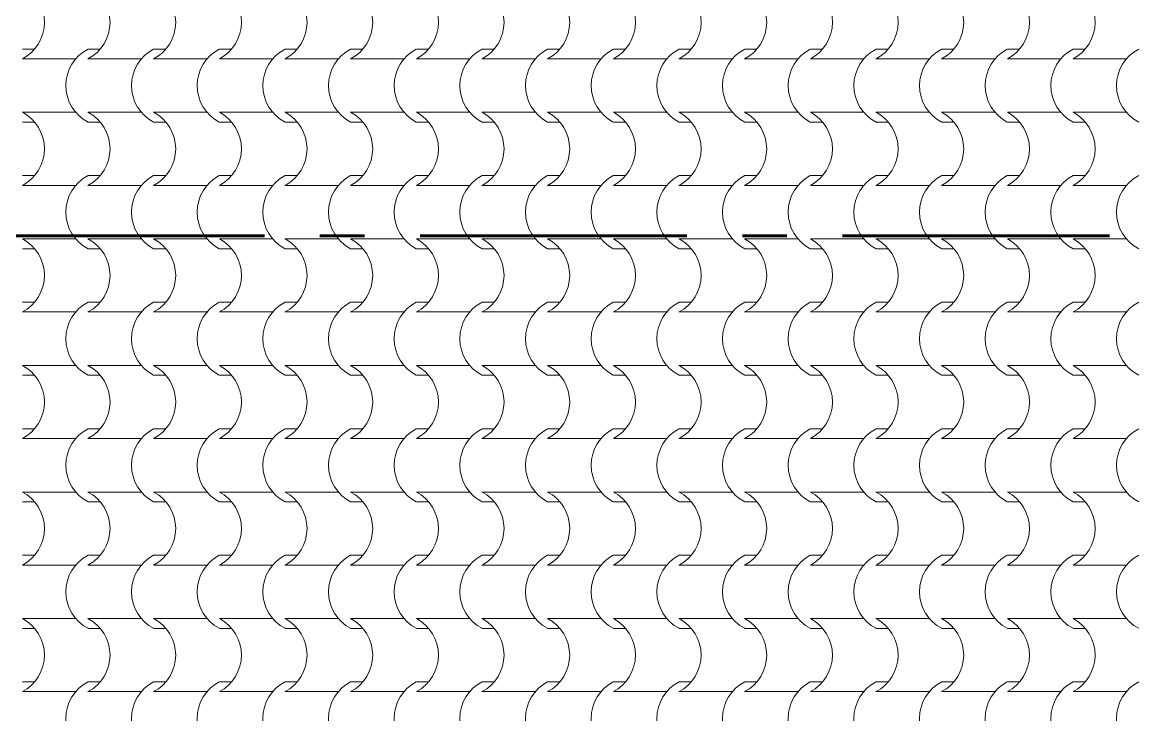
# Model space of a CAD drawing. Header units: metres. Extents: x -41 to 412, y -15 to 25.
# Drawn here: x 134.169 to 136.679, y 13.77 to 15.327 of the extents above; entities that cross this region are included whole.
import ezdxf

# ---------------------------------------------------------------- set-up
doc = ezdxf.new("R2010")
doc.units = ezdxf.units.M
doc.header["$MEASUREMENT"] = 0
doc.linetypes.add('Linea punta', pattern=[0.85, 0.6, -0.125, 0, -0.125])
doc.layers.add('Marker - Section', color=7, linetype='Continuous')
doc.layers.add('Shell - Roof', color=7, linetype='Continuous')

# ---------------------------------------------------------------- blocks, each defined once
blk = doc.blocks.new('*X47', base_point=(152.192, 0))
at = {"layer": 'Shell - Roof', "color": 23, "linetype": 'Continuous', "lineweight": 13, "true_color": 0xbf8080}
for p, q in [((134.197, 15.2666), (134.1695, 15.2666)), ((134.3446, 15.2666), (134.3171, 15.2666)), ((134.4923, 15.2666), (134.4647, 15.2666)), ((134.6399, 15.2666), (134.6124, 15.2666)), ((134.7875, 15.2666), (134.76, 15.2666)), ((134.9352, 15.2666), (134.9076, 15.2666)), ((135.0828, 15.2666), (135.0553, 15.2666)), ((135.2304, 15.2666), (135.2029, 15.2666)), ((135.3781, 15.2666), (135.3505, 15.2666)), ((135.5257, 15.2666), (135.4982, 15.2666)), ((135.6733, 15.2666), (135.6458, 15.2666)), ((135.821, 15.2666), (135.7934, 15.2666)), ((135.9686, 15.2666), (135.9411, 15.2666)), ((136.1162, 15.2666), (136.0887, 15.2666)), ((136.2639, 15.2666), (136.2363, 15.2666)), ((136.4115, 15.2666), (136.384, 15.2666)), ((136.5591, 15.2666), (136.5316, 15.2666)), ((134.2294, 15.2446), (134.1695, 15.2446)), ((134.2892, 15.2446), (134.2294, 15.2446)), ((134.377, 15.2446), (134.3171, 15.2446)), ((134.4369, 15.2446), (134.377, 15.2446)), ((134.5246, 15.2446), (134.4647, 15.2446)), ((134.5845, 15.2446), (134.5246, 15.2446)), ((134.6723, 15.2446), (134.6124, 15.2446)), ((134.7321, 15.2446), (134.6723, 15.2446)), ((134.8199, 15.2446), (134.76, 15.2446)), ((134.8798, 15.2446), (134.8199, 15.2446)), ((134.9675, 15.2446), (134.9076, 15.2446)), ((135.0274, 15.2446), (134.9675, 15.2446)), ((135.1152, 15.2446), (135.0553, 15.2446)), ((135.175, 15.2446), (135.1152, 15.2446)), ((135.2628, 15.2446), (135.2029, 15.2446)), ((135.3227, 15.2446), (135.2628, 15.2446)), ((135.4104, 15.2446), (135.3505, 15.2446)), ((135.4703, 15.2446), (135.4104, 15.2446)), ((135.558, 15.2446), (135.4982, 15.2446)), ((135.6179, 15.2446), (135.558, 15.2446)), ((135.7057, 15.2446), (135.6458, 15.2446)), ((135.7656, 15.2446), (135.7057, 15.2446)), ((135.8533, 15.2446), (135.7934, 15.2446)), ((135.9132, 15.2446), (135.8533, 15.2446)), ((136.0009, 15.2446), (135.9411, 15.2446)), ((136.0608, 15.2446), (136.0009, 15.2446)), ((136.1486, 15.2446), (136.0887, 15.2446)), ((136.2085, 15.2446), (136.1486, 15.2446)), ((136.2962, 15.2446), (136.2363, 15.2446)), ((136.3561, 15.2446), (136.2962, 15.2446)), ((136.4438, 15.2446), (136.384, 15.2446)), ((136.5037, 15.2446), (136.4438, 15.2446)), ((136.5915, 15.2446), (136.5316, 15.2446)), ((136.6514, 15.2446), (136.5915, 15.2446)), ((134.2294, 15.1244), (134.1695, 15.1244)), ((134.2892, 15.1244), (134.2294, 15.1244)), ((134.377, 15.1244), (134.3171, 15.1244)), ((134.4369, 15.1244), (134.377, 15.1244)), ((134.5246, 15.1244), (134.4647, 15.1244)), ((134.5845, 15.1244), (134.5246, 15.1244)), ((134.6723, 15.1244), (134.6124, 15.1244)), ((134.7321, 15.1244), (134.6723, 15.1244)), ((134.8199, 15.1244), (134.76, 15.1244)), ((134.8798, 15.1244), (134.8199, 15.1244)), ((134.9675, 15.1244), (134.9076, 15.1244)), ((135.0274, 15.1244), (134.9675, 15.1244)), ((135.1152, 15.1244), (135.0553, 15.1244)), ((135.175, 15.1244), (135.1152, 15.1244)), ((135.2628, 15.1244), (135.2029, 15.1244)), ((135.3227, 15.1244), (135.2628, 15.1244)), ((135.4104, 15.1244), (135.3505, 15.1244)), ((135.4703, 15.1244), (135.4104, 15.1244)), ((135.558, 15.1244), (135.4982, 15.1244)), ((135.6179, 15.1244), (135.558, 15.1244)), ((135.7057, 15.1244), (135.6458, 15.1244)), ((135.7656, 15.1244), (135.7057, 15.1244)), ((135.8533, 15.1244), (135.7934, 15.1244)), ((135.9132, 15.1244), (135.8533, 15.1244)), ((136.0009, 15.1244), (135.9411, 15.1244)), ((136.0608, 15.1244), (136.0009, 15.1244)), ((136.1486, 15.1244), (136.0887, 15.1244)), ((136.2085, 15.1244), (136.1486, 15.1244)), ((136.2962, 15.1244), (136.2363, 15.1244)), ((136.3561, 15.1244), (136.2962, 15.1244)), ((136.4438, 15.1244), (136.384, 15.1244)), ((136.5037, 15.1244), (136.4438, 15.1244)), ((136.5915, 15.1244), (136.5316, 15.1244)), ((136.6514, 15.1244), (136.5915, 15.1244)), ((134.197, 15.1023), (134.1695, 15.1023)), ((134.3446, 15.1023), (134.3171, 15.1023)), ((134.4923, 15.1023), (134.4647, 15.1023)), ((134.6399, 15.1023), (134.6124, 15.1023)), ((134.7875, 15.1023), (134.76, 15.1023)), ((134.9352, 15.1023), (134.9076, 15.1023)), ((135.0828, 15.1023), (135.0553, 15.1023)), ((135.2304, 15.1023), (135.2029, 15.1023)), ((135.3781, 15.1023), (135.3505, 15.1023)), ((135.5257, 15.1023), (135.4982, 15.1023)), ((135.6733, 15.1023), (135.6458, 15.1023)), ((135.821, 15.1023), (135.7934, 15.1023)), ((135.9686, 15.1023), (135.9411, 15.1023)), ((136.1162, 15.1023), (136.0887, 15.1023)), ((136.2639, 15.1023), (136.2363, 15.1023)), ((136.4115, 15.1023), (136.384, 15.1023)), ((136.5591, 15.1023), (136.5316, 15.1023)), ((134.197, 14.9821), (134.1695, 14.9821)), ((134.2294, 14.9601), (134.1695, 14.9601)), ((134.2892, 14.9601), (134.2294, 14.9601)), ((134.3446, 14.9821), (134.3171, 14.9821)), ((134.377, 14.9601), (134.3171, 14.9601)), ((134.4369, 14.9601), (134.377, 14.9601)), ((134.4923, 14.9821), (134.4647, 14.9821)), ((134.5246, 14.9601), (134.4647, 14.9601)), ((134.5845, 14.9601), (134.5246, 14.9601)), ((134.6399, 14.9821), (134.6124, 14.9821)), ((134.6723, 14.9601), (134.6124, 14.9601)), ((134.7321, 14.9601), (134.6723, 14.9601)), ((134.7875, 14.9821), (134.76, 14.9821)), ((134.8199, 14.9601), (134.76, 14.9601)), ((134.8798, 14.9601), (134.8199, 14.9601)), ((134.9352, 14.9821), (134.9076, 14.9821)), ((134.9675, 14.9601), (134.9076, 14.9601)), ((135.0274, 14.9601), (134.9675, 14.9601)), ((135.0828, 14.9821), (135.0553, 14.9821)), ((135.1152, 14.9601), (135.0553, 14.9601)), ((135.175, 14.9601), (135.1152, 14.9601)), ((135.2304, 14.9821), (135.2029, 14.9821)), ((135.2628, 14.9601), (135.2029, 14.9601)), ((135.3227, 14.9601), (135.2628, 14.9601)), ((135.3781, 14.9821), (135.3505, 14.9821)), ((135.4104, 14.9601), (135.3505, 14.9601)), ((135.4703, 14.9601), (135.4104, 14.9601)), ((135.5257, 14.9821), (135.4982, 14.9821)), ((135.558, 14.9601), (135.4982, 14.9601)), ((135.6179, 14.9601), (135.558, 14.9601)), ((135.6733, 14.9821), (135.6458, 14.9821)), ((135.7057, 14.9601), (135.6458, 14.9601)), ((135.7656, 14.9601), (135.7057, 14.9601)), ((135.821, 14.9821), (135.7934, 14.9821)), ((135.8533, 14.9601), (135.7934, 14.9601)), ((135.9132, 14.9601), (135.8533, 14.9601)), ((135.9686, 14.9821), (135.9411, 14.9821)), ((136.0009, 14.9601), (135.9411, 14.9601)), ((136.0608, 14.9601), (136.0009, 14.9601)), ((136.1162, 14.9821), (136.0887, 14.9821)), ((136.1486, 14.9601), (136.0887, 14.9601)), ((136.2085, 14.9601), (136.1486, 14.9601)), ((136.2639, 14.9821), (136.2363, 14.9821)), ((136.2962, 14.9601), (136.2363, 14.9601)), ((136.3561, 14.9601), (136.2962, 14.9601)), ((136.4115, 14.9821), (136.384, 14.9821)), ((136.4438, 14.9601), (136.384, 14.9601)), ((136.5037, 14.9601), (136.4438, 14.9601)), ((136.5591, 14.9821), (136.5316, 14.9821)), ((136.5915, 14.9601), (136.5316, 14.9601)), ((136.6514, 14.9601), (136.5915, 14.9601)), ((134.2294, 14.8399), (134.1695, 14.8399)), ((134.2892, 14.8399), (134.2294, 14.8399)), ((134.377, 14.8399), (134.3171, 14.8399)), ((134.4369, 14.8399), (134.377, 14.8399)), ((134.5246, 14.8399), (134.4647, 14.8399)), ((134.5845, 14.8399), (134.5246, 14.8399)), ((134.6723, 14.8399), (134.6124, 14.8399)), ((134.7321, 14.8399), (134.6723, 14.8399)), ((134.8199, 14.8399), (134.76, 14.8399)), ((134.8798, 14.8399), (134.8199, 14.8399)), ((134.9675, 14.8399), (134.9076, 14.8399)), ((135.0274, 14.8399), (134.9675, 14.8399)), ((135.1152, 14.8399), (135.0553, 14.8399)), ((135.175, 14.8399), (135.1152, 14.8399)), ((135.2628, 14.8399), (135.2029, 14.8399)), ((135.3227, 14.8399), (135.2628, 14.8399)), ((135.4104, 14.8399), (135.3505, 14.8399)), ((135.4703, 14.8399), (135.4104, 14.8399)), ((135.558, 14.8399), (135.4982, 14.8399)), ((135.6179, 14.8399), (135.558, 14.8399)), ((135.7057, 14.8399), (135.6458, 14.8399)), ((135.7656, 14.8399), (135.7057, 14.8399)), ((135.8533, 14.8399), (135.7934, 14.8399)), ((135.9132, 14.8399), (135.8533, 14.8399)), ((136.0009, 14.8399), (135.9411, 14.8399)), ((136.0608, 14.8399), (136.0009, 14.8399)), ((136.1486, 14.8399), (136.0887, 14.8399)), ((136.2085, 14.8399), (136.1486, 14.8399)), ((136.2962, 14.8399), (136.2363, 14.8399)), ((136.3561, 14.8399), (136.2962, 14.8399)), ((136.4438, 14.8399), (136.384, 14.8399)), ((136.5037, 14.8399), (136.4438, 14.8399)), ((136.5915, 14.8399), (136.5316, 14.8399)), ((136.6514, 14.8399), (136.5915, 14.8399)), ((134.197, 14.8179), (134.1695, 14.8179)), ((134.3446, 14.8179), (134.3171, 14.8179)), ((134.4923, 14.8179), (134.4647, 14.8179)), ((134.6399, 14.8179), (134.6124, 14.8179)), ((134.7875, 14.8179), (134.76, 14.8179)), ((134.9352, 14.8179), (134.9076, 14.8179)), ((135.0828, 14.8179), (135.0553, 14.8179)), ((135.2304, 14.8179), (135.2029, 14.8179)), ((135.3781, 14.8179), (135.3505, 14.8179)), ((135.5257, 14.8179), (135.4982, 14.8179)), ((135.6733, 14.8179), (135.6458, 14.8179)), ((135.821, 14.8179), (135.7934, 14.8179)), ((135.9686, 14.8179), (135.9411, 14.8179)), ((136.1162, 14.8179), (136.0887, 14.8179)), ((136.2639, 14.8179), (136.2363, 14.8179)), ((136.4115, 14.8179), (136.384, 14.8179)), ((136.5591, 14.8179), (136.5316, 14.8179)), ((134.197, 14.6976), (134.1695, 14.6976)), ((134.3446, 14.6976), (134.3171, 14.6976)), ((134.4923, 14.6976), (134.4647, 14.6976)), ((134.6399, 14.6976), (134.6124, 14.6976)), ((134.7875, 14.6976), (134.76, 14.6976)), ((134.9352, 14.6976), (134.9076, 14.6976)), ((135.0828, 14.6976), (135.0553, 14.6976)), ((135.2304, 14.6976), (135.2029, 14.6976)), ((135.3781, 14.6976), (135.3505, 14.6976)), ((135.5257, 14.6976), (135.4982, 14.6976)), ((135.6733, 14.6976), (135.6458, 14.6976)), ((135.821, 14.6976), (135.7934, 14.6976)), ((135.9686, 14.6976), (135.9411, 14.6976)), ((136.1162, 14.6976), (136.0887, 14.6976)), ((136.2639, 14.6976), (136.2363, 14.6976)), ((136.4115, 14.6976), (136.384, 14.6976)), ((136.5591, 14.6976), (136.5316, 14.6976)), ((134.2294, 14.6756), (134.1695, 14.6756)), ((134.2892, 14.6756), (134.2294, 14.6756)), ((134.377, 14.6756), (134.3171, 14.6756)), ((134.4369, 14.6756), (134.377, 14.6756)), ((134.5246, 14.6756), (134.4647, 14.6756)), ((134.5845, 14.6756), (134.5246, 14.6756)), ((134.6723, 14.6756), (134.6124, 14.6756)), ((134.7321, 14.6756), (134.6723, 14.6756)), ((134.8199, 14.6756), (134.76, 14.6756)), ((134.8798, 14.6756), (134.8199, 14.6756)), ((134.9675, 14.6756), (134.9076, 14.6756)), ((135.0274, 14.6756), (134.9675, 14.6756)), ((135.1152, 14.6756), (135.0553, 14.6756)), ((135.175, 14.6756), (135.1152, 14.6756)), ((135.2628, 14.6756), (135.2029, 14.6756)), ((135.3227, 14.6756), (135.2628, 14.6756)), ((135.4104, 14.6756), (135.3505, 14.6756)), ((135.4703, 14.6756), (135.4104, 14.6756)), ((135.558, 14.6756), (135.4982, 14.6756)), ((135.6179, 14.6756), (135.558, 14.6756)), ((135.7057, 14.6756), (135.6458, 14.6756)), ((135.7656, 14.6756), (135.7057, 14.6756)), ((135.8533, 14.6756), (135.7934, 14.6756)), ((135.9132, 14.6756), (135.8533, 14.6756)), ((136.0009, 14.6756), (135.9411, 14.6756)), ((136.0608, 14.6756), (136.0009, 14.6756)), ((136.1486, 14.6756), (136.0887, 14.6756)), ((136.2085, 14.6756), (136.1486, 14.6756)), ((136.2962, 14.6756), (136.2363, 14.6756)), ((136.3561, 14.6756), (136.2962, 14.6756)), ((136.4438, 14.6756), (136.384, 14.6756)), ((136.5037, 14.6756), (136.4438, 14.6756)), ((136.5915, 14.6756), (136.5316, 14.6756)), ((136.6514, 14.6756), (136.5915, 14.6756)), ((134.2294, 14.5554), (134.1695, 14.5554)), ((134.197, 14.5334), (134.1695, 14.5334)), ((134.2892, 14.5554), (134.2294, 14.5554)), ((134.377, 14.5554), (134.3171, 14.5554)), ((134.3446, 14.5334), (134.3171, 14.5334)), ((134.4369, 14.5554), (134.377, 14.5554)), ((134.5246, 14.5554), (134.4647, 14.5554)), ((134.4923, 14.5334), (134.4647, 14.5334)), ((134.5845, 14.5554), (134.5246, 14.5554)), ((134.6723, 14.5554), (134.6124, 14.5554)), ((134.6399, 14.5334), (134.6124, 14.5334)), ((134.7321, 14.5554), (134.6723, 14.5554)), ((134.8199, 14.5554), (134.76, 14.5554)), ((134.7875, 14.5334), (134.76, 14.5334)), ((134.8798, 14.5554), (134.8199, 14.5554)), ((134.9675, 14.5554), (134.9076, 14.5554)), ((134.9352, 14.5334), (134.9076, 14.5334)), ((135.0274, 14.5554), (134.9675, 14.5554)), ((135.1152, 14.5554), (135.0553, 14.5554)), ((135.0828, 14.5334), (135.0553, 14.5334)), ((135.175, 14.5554), (135.1152, 14.5554)), ((135.2628, 14.5554), (135.2029, 14.5554)), ((135.2304, 14.5334), (135.2029, 14.5334)), ((135.3227, 14.5554), (135.2628, 14.5554)), ((135.4104, 14.5554), (135.3505, 14.5554)), ((135.3781, 14.5334), (135.3505, 14.5334)), ((135.4703, 14.5554), (135.4104, 14.5554)), ((135.558, 14.5554), (135.4982, 14.5554)), ((135.5257, 14.5334), (135.4982, 14.5334)), ((135.6179, 14.5554), (135.558, 14.5554)), ((135.7057, 14.5554), (135.6458, 14.5554)), ((135.6733, 14.5334), (135.6458, 14.5334)), ((135.7656, 14.5554), (135.7057, 14.5554)), ((135.8533, 14.5554), (135.7934, 14.5554)), ((135.821, 14.5334), (135.7934, 14.5334)), ((135.9132, 14.5554), (135.8533, 14.5554)), ((136.0009, 14.5554), (135.9411, 14.5554)), ((135.9686, 14.5334), (135.9411, 14.5334)), ((136.0608, 14.5554), (136.0009, 14.5554)), ((136.1486, 14.5554), (136.0887, 14.5554)), ((136.1162, 14.5334), (136.0887, 14.5334)), ((136.2085, 14.5554), (136.1486, 14.5554)), ((136.2962, 14.5554), (136.2363, 14.5554)), ((136.2639, 14.5334), (136.2363, 14.5334)), ((136.3561, 14.5554), (136.2962, 14.5554)), ((136.4438, 14.5554), (136.384, 14.5554)), ((136.4115, 14.5334), (136.384, 14.5334)), ((136.5037, 14.5554), (136.4438, 14.5554)), ((136.5915, 14.5554), (136.5316, 14.5554)), ((136.5591, 14.5334), (136.5316, 14.5334)), ((136.6514, 14.5554), (136.5915, 14.5554)), ((134.197, 14.4132), (134.1695, 14.4132)), ((134.3446, 14.4132), (134.3171, 14.4132)), ((134.4923, 14.4132), (134.4647, 14.4132)), ((134.6399, 14.4132), (134.6124, 14.4132)), ((134.7875, 14.4132), (134.76, 14.4132)), ((134.9352, 14.4132), (134.9076, 14.4132)), ((135.0828, 14.4132), (135.0553, 14.4132)), ((135.2304, 14.4132), (135.2029, 14.4132)), ((135.3781, 14.4132), (135.3505, 14.4132)), ((135.5257, 14.4132), (135.4982, 14.4132)), ((135.6733, 14.4132), (135.6458, 14.4132)), ((135.821, 14.4132), (135.7934, 14.4132)), ((135.9686, 14.4132), (135.9411, 14.4132)), ((136.1162, 14.4132), (136.0887, 14.4132)), ((136.2639, 14.4132), (136.2363, 14.4132)), ((136.4115, 14.4132), (136.384, 14.4132)), ((136.5591, 14.4132), (136.5316, 14.4132)), ((134.2294, 14.3911), (134.1695, 14.3911)), ((134.2892, 14.3911), (134.2294, 14.3911)), ((134.377, 14.3911), (134.3171, 14.3911)), ((134.4369, 14.3911), (134.377, 14.3911)), ((134.5246, 14.3911), (134.4647, 14.3911)), ((134.5845, 14.3911), (134.5246, 14.3911)), ((134.6723, 14.3911), (134.6124, 14.3911)), ((134.7321, 14.3911), (134.6723, 14.3911)), ((134.8199, 14.3911), (134.76, 14.3911)), ((134.8798, 14.3911), (134.8199, 14.3911)), ((134.9675, 14.3911), (134.9076, 14.3911)), ((135.0274, 14.3911), (134.9675, 14.3911)), ((135.1152, 14.3911), (135.0553, 14.3911)), ((135.175, 14.3911), (135.1152, 14.3911)), ((135.2628, 14.3911), (135.2029, 14.3911)), ((135.3227, 14.3911), (135.2628, 14.3911)), ((135.4104, 14.3911), (135.3505, 14.3911)), ((135.4703, 14.3911), (135.4104, 14.3911)), ((135.558, 14.3911), (135.4982, 14.3911)), ((135.6179, 14.3911), (135.558, 14.3911)), ((135.7057, 14.3911), (135.6458, 14.3911)), ((135.7656, 14.3911), (135.7057, 14.3911)), ((135.8533, 14.3911), (135.7934, 14.3911)), ((135.9132, 14.3911), (135.8533, 14.3911)), ((136.0009, 14.3911), (135.9411, 14.3911)), ((136.0608, 14.3911), (136.0009, 14.3911)), ((136.1486, 14.3911), (136.0887, 14.3911)), ((136.2085, 14.3911), (136.1486, 14.3911)), ((136.2962, 14.3911), (136.2363, 14.3911)), ((136.3561, 14.3911), (136.2962, 14.3911)), ((136.4438, 14.3911), (136.384, 14.3911)), ((136.5037, 14.3911), (136.4438, 14.3911)), ((136.5915, 14.3911), (136.5316, 14.3911)), ((136.6514, 14.3911), (136.5915, 14.3911)), ((134.2294, 14.2709), (134.1695, 14.2709)), ((134.2892, 14.2709), (134.2294, 14.2709)), ((134.377, 14.2709), (134.3171, 14.2709)), ((134.4369, 14.2709), (134.377, 14.2709)), ((134.5246, 14.2709), (134.4647, 14.2709)), ((134.5845, 14.2709), (134.5246, 14.2709)), ((134.6723, 14.2709), (134.6124, 14.2709)), ((134.7321, 14.2709), (134.6723, 14.2709)), ((134.8199, 14.2709), (134.76, 14.2709)), ((134.8798, 14.2709), (134.8199, 14.2709)), ((134.9675, 14.2709), (134.9076, 14.2709)), ((135.0274, 14.2709), (134.9675, 14.2709)), ((135.1152, 14.2709), (135.0553, 14.2709)), ((135.175, 14.2709), (135.1152, 14.2709)), ((135.2628, 14.2709), (135.2029, 14.2709)), ((135.3227, 14.2709), (135.2628, 14.2709)), ((135.4104, 14.2709), (135.3505, 14.2709)), ((135.4703, 14.2709), (135.4104, 14.2709)), ((135.558, 14.2709), (135.4982, 14.2709)), ((135.6179, 14.2709), (135.558, 14.2709)), ((135.7057, 14.2709), (135.6458, 14.2709)), ((135.7656, 14.2709), (135.7057, 14.2709)), ((135.8533, 14.2709), (135.7934, 14.2709)), ((135.9132, 14.2709), (135.8533, 14.2709)), ((136.0009, 14.2709), (135.9411, 14.2709)), ((136.0608, 14.2709), (136.0009, 14.2709)), ((136.1486, 14.2709), (136.0887, 14.2709)), ((136.2085, 14.2709), (136.1486, 14.2709)), ((136.2962, 14.2709), (136.2363, 14.2709)), ((136.3561, 14.2709), (136.2962, 14.2709)), ((136.4438, 14.2709), (136.384, 14.2709)), ((136.5037, 14.2709), (136.4438, 14.2709)), ((136.5915, 14.2709), (136.5316, 14.2709)), ((136.6514, 14.2709), (136.5915, 14.2709)), ((134.197, 14.2489), (134.1695, 14.2489)), ((134.3446, 14.2489), (134.3171, 14.2489)), ((134.4923, 14.2489), (134.4647, 14.2489)), ((134.6399, 14.2489), (134.6124, 14.2489)), ((134.7875, 14.2489), (134.76, 14.2489)), ((134.9352, 14.2489), (134.9076, 14.2489)), ((135.0828, 14.2489), (135.0553, 14.2489)), ((135.2304, 14.2489), (135.2029, 14.2489)), ((135.3781, 14.2489), (135.3505, 14.2489)), ((135.5257, 14.2489), (135.4982, 14.2489)), ((135.6733, 14.2489), (135.6458, 14.2489)), ((135.821, 14.2489), (135.7934, 14.2489)), ((135.9686, 14.2489), (135.9411, 14.2489)), ((136.1162, 14.2489), (136.0887, 14.2489)), ((136.2639, 14.2489), (136.2363, 14.2489)), ((136.4115, 14.2489), (136.384, 14.2489)), ((136.5591, 14.2489), (136.5316, 14.2489)), ((134.197, 14.1287), (134.1695, 14.1287)), ((134.2294, 14.1067), (134.1695, 14.1067)), ((134.2892, 14.1067), (134.2294, 14.1067)), ((134.3446, 14.1287), (134.3171, 14.1287)), ((134.377, 14.1067), (134.3171, 14.1067)), ((134.4369, 14.1067), (134.377, 14.1067)), ((134.4923, 14.1287), (134.4647, 14.1287)), ((134.5246, 14.1067), (134.4647, 14.1067)), ((134.5845, 14.1067), (134.5246, 14.1067)), ((134.6399, 14.1287), (134.6124, 14.1287)), ((134.6723, 14.1067), (134.6124, 14.1067)), ((134.7321, 14.1067), (134.6723, 14.1067)), ((134.7875, 14.1287), (134.76, 14.1287)), ((134.8199, 14.1067), (134.76, 14.1067)), ((134.8798, 14.1067), (134.8199, 14.1067)), ((134.9352, 14.1287), (134.9076, 14.1287)), ((134.9675, 14.1067), (134.9076, 14.1067)), ((135.0274, 14.1067), (134.9675, 14.1067)), ((135.0828, 14.1287), (135.0553, 14.1287)), ((135.1152, 14.1067), (135.0553, 14.1067)), ((135.175, 14.1067), (135.1152, 14.1067)), ((135.2304, 14.1287), (135.2029, 14.1287)), ((135.2628, 14.1067), (135.2029, 14.1067)), ((135.3227, 14.1067), (135.2628, 14.1067)), ((135.3781, 14.1287), (135.3505, 14.1287)), ((135.4104, 14.1067), (135.3505, 14.1067)), ((135.4703, 14.1067), (135.4104, 14.1067)), ((135.5257, 14.1287), (135.4982, 14.1287)), ((135.558, 14.1067), (135.4982, 14.1067)), ((135.6179, 14.1067), (135.558, 14.1067)), ((135.6733, 14.1287), (135.6458, 14.1287)), ((135.7057, 14.1067), (135.6458, 14.1067)), ((135.7656, 14.1067), (135.7057, 14.1067)), ((135.821, 14.1287), (135.7934, 14.1287)), ((135.8533, 14.1067), (135.7934, 14.1067)), ((135.9132, 14.1067), (135.8533, 14.1067)), ((135.9686, 14.1287), (135.9411, 14.1287)), ((136.0009, 14.1067), (135.9411, 14.1067)), ((136.0608, 14.1067), (136.0009, 14.1067)), ((136.1162, 14.1287), (136.0887, 14.1287)), ((136.1486, 14.1067), (136.0887, 14.1067)), ((136.2085, 14.1067), (136.1486, 14.1067)), ((136.2639, 14.1287), (136.2363, 14.1287)), ((136.2962, 14.1067), (136.2363, 14.1067)), ((136.3561, 14.1067), (136.2962, 14.1067)), ((136.4115, 14.1287), (136.384, 14.1287)), ((136.4438, 14.1067), (136.384, 14.1067)), ((136.5037, 14.1067), (136.4438, 14.1067)), ((136.5591, 14.1287), (136.5316, 14.1287)), ((136.5915, 14.1067), (136.5316, 14.1067)), ((136.6514, 14.1067), (136.5915, 14.1067)), ((134.2294, 13.9864), (134.1695, 13.9864)), ((134.2892, 13.9864), (134.2294, 13.9864)), ((134.377, 13.9864), (134.3171, 13.9864)), ((134.4369, 13.9864), (134.377, 13.9864)), ((134.5246, 13.9864), (134.4647, 13.9864)), ((134.5845, 13.9864), (134.5246, 13.9864)), ((134.6723, 13.9864), (134.6124, 13.9864)), ((134.7321, 13.9864), (134.6723, 13.9864)), ((134.8199, 13.9864), (134.76, 13.9864)), ((134.8798, 13.9864), (134.8199, 13.9864)), ((134.9675, 13.9864), (134.9076, 13.9864)), ((135.0274, 13.9864), (134.9675, 13.9864)), ((135.1152, 13.9864), (135.0553, 13.9864)), ((135.175, 13.9864), (135.1152, 13.9864)), ((135.2628, 13.9864), (135.2029, 13.9864)), ((135.3227, 13.9864), (135.2628, 13.9864)), ((135.4104, 13.9864), (135.3505, 13.9864)), ((135.4703, 13.9864), (135.4104, 13.9864)), ((135.558, 13.9864), (135.4982, 13.9864)), ((135.6179, 13.9864), (135.558, 13.9864)), ((135.7057, 13.9864), (135.6458, 13.9864)), ((135.7656, 13.9864), (135.7057, 13.9864)), ((135.8533, 13.9864), (135.7934, 13.9864)), ((135.9132, 13.9864), (135.8533, 13.9864)), ((136.0009, 13.9864), (135.9411, 13.9864)), ((136.0608, 13.9864), (136.0009, 13.9864)), ((136.1486, 13.9864), (136.0887, 13.9864)), ((136.2085, 13.9864), (136.1486, 13.9864)), ((136.2962, 13.9864), (136.2363, 13.9864)), ((136.3561, 13.9864), (136.2962, 13.9864)), ((136.4438, 13.9864), (136.384, 13.9864)), ((136.5037, 13.9864), (136.4438, 13.9864)), ((136.5915, 13.9864), (136.5316, 13.9864)), ((136.6514, 13.9864), (136.5915, 13.9864)), ((134.197, 13.9644), (134.1695, 13.9644)), ((134.3446, 13.9644), (134.3171, 13.9644)), ((134.4923, 13.9644), (134.4647, 13.9644)), ((134.6399, 13.9644), (134.6124, 13.9644)), ((134.7875, 13.9644), (134.76, 13.9644)), ((134.9352, 13.9644), (134.9076, 13.9644)), ((135.0828, 13.9644), (135.0553, 13.9644)), ((135.2304, 13.9644), (135.2029, 13.9644)), ((135.3781, 13.9644), (135.3505, 13.9644)), ((135.5257, 13.9644), (135.4982, 13.9644)), ((135.6733, 13.9644), (135.6458, 13.9644)), ((135.821, 13.9644), (135.7934, 13.9644)), ((135.9686, 13.9644), (135.9411, 13.9644)), ((136.1162, 13.9644), (136.0887, 13.9644)), ((136.2639, 13.9644), (136.2363, 13.9644)), ((136.4115, 13.9644), (136.384, 13.9644)), ((136.5591, 13.9644), (136.5316, 13.9644)), ((134.197, 13.8442), (134.1695, 13.8442)), ((134.3446, 13.8442), (134.3171, 13.8442)), ((134.4923, 13.8442), (134.4647, 13.8442)), ((134.6399, 13.8442), (134.6124, 13.8442)), ((134.7875, 13.8442), (134.76, 13.8442)), ((134.9352, 13.8442), (134.9076, 13.8442)), ((135.0828, 13.8442), (135.0553, 13.8442)), ((135.2304, 13.8442), (135.2029, 13.8442)), ((135.3781, 13.8442), (135.3505, 13.8442)), ((135.5257, 13.8442), (135.4982, 13.8442)), ((135.6733, 13.8442), (135.6458, 13.8442)), ((135.821, 13.8442), (135.7934, 13.8442)), ((135.9686, 13.8442), (135.9411, 13.8442)), ((136.1162, 13.8442), (136.0887, 13.8442)), ((136.2639, 13.8442), (136.2363, 13.8442)), ((136.4115, 13.8442), (136.384, 13.8442)), ((136.5591, 13.8442), (136.5316, 13.8442)), ((134.2294, 13.8222), (134.1695, 13.8222)), ((134.2892, 13.8222), (134.2294, 13.8222)), ((134.377, 13.8222), (134.3171, 13.8222)), ((134.4369, 13.8222), (134.377, 13.8222)), ((134.5246, 13.8222), (134.4647, 13.8222)), ((134.5845, 13.8222), (134.5246, 13.8222)), ((134.6723, 13.8222), (134.6124, 13.8222)), ((134.7321, 13.8222), (134.6723, 13.8222)), ((134.8199, 13.8222), (134.76, 13.8222)), ((134.8798, 13.8222), (134.8199, 13.8222)), ((134.9675, 13.8222), (134.9076, 13.8222)), ((135.0274, 13.8222), (134.9675, 13.8222)), ((135.1152, 13.8222), (135.0553, 13.8222)), ((135.175, 13.8222), (135.1152, 13.8222)), ((135.2628, 13.8222), (135.2029, 13.8222)), ((135.3227, 13.8222), (135.2628, 13.8222)), ((135.4104, 13.8222), (135.3505, 13.8222)), ((135.4703, 13.8222), (135.4104, 13.8222)), ((135.558, 13.8222), (135.4982, 13.8222)), ((135.6179, 13.8222), (135.558, 13.8222)), ((135.7057, 13.8222), (135.6458, 13.8222)), ((135.7656, 13.8222), (135.7057, 13.8222)), ((135.8533, 13.8222), (135.7934, 13.8222)), ((135.9132, 13.8222), (135.8533, 13.8222)), ((136.0009, 13.8222), (135.9411, 13.8222)), ((136.0608, 13.8222), (136.0009, 13.8222)), ((136.1486, 13.8222), (136.0887, 13.8222)), ((136.2085, 13.8222), (136.1486, 13.8222)), ((136.2962, 13.8222), (136.2363, 13.8222)), ((136.3561, 13.8222), (136.2962, 13.8222)), ((136.4438, 13.8222), (136.384, 13.8222)), ((136.5037, 13.8222), (136.4438, 13.8222)), ((136.5915, 13.8222), (136.5316, 13.8222)), ((136.6514, 13.8222), (136.5915, 13.8222))]:
    blk.add_line(p, q, dxfattribs=at)
for centre, major_axis, start_param, end_param in [((134.1283, 15.3264), (0, 0.0925), 4.715365, 5.812147), ((134.2759, 15.3264), (0, 0.0925), 4.715365, 5.812147), ((134.4235, 15.3264), (0, 0.0925), 4.715365, 5.812147), ((134.5712, 15.3264), (0, 0.0925), 4.715365, 5.812147), ((134.7188, 15.3264), (0, 0.0925), 4.715365, 5.812147), ((134.8664, 15.3264), (0, 0.0925), 4.715365, 5.812147), ((135.0141, 15.3264), (0, 0.0925), 4.715365, 5.812147), ((135.1617, 15.3264), (0, 0.0925), 4.715365, 5.812147), ((135.3093, 15.3264), (0, 0.0925), 4.715365, 5.812147), ((135.457, 15.3264), (0, 0.0925), 4.715365, 5.812147), ((135.6046, 15.3264), (0, 0.0925), 4.715365, 5.812147), ((135.7522, 15.3264), (0, 0.0925), 4.715365, 5.812147), ((135.8999, 15.3264), (0, 0.0925), 4.715365, 5.812147), ((136.0475, 15.3264), (0, 0.0925), 4.715365, 5.812147), ((136.1951, 15.3264), (0, 0.0925), 4.715365, 5.812147), ((136.3428, 15.3264), (0, 0.0925), 4.715365, 5.812147), ((136.4904, 15.3264), (0, 0.0925), 4.715365, 5.812147), ((134.1283, 15.327), (0, 0.0925), 3.612631, 4.709413), ((134.2759, 15.327), (0, 0.0925), 3.612631, 4.709413), ((134.4235, 15.327), (0, 0.0925), 3.612631, 4.709413), ((134.5712, 15.327), (0, 0.0925), 3.612631, 4.709413), ((134.7188, 15.327), (0, 0.0925), 3.612631, 4.709413), ((134.8664, 15.327), (0, 0.0925), 3.612631, 4.709413), ((135.0141, 15.327), (0, 0.0925), 3.612631, 4.709413), ((135.1617, 15.327), (0, 0.0925), 3.612631, 4.709413), ((135.3093, 15.327), (0, 0.0925), 3.612631, 4.709413), ((135.457, 15.327), (0, 0.0925), 3.612631, 4.709413), ((135.6046, 15.327), (0, 0.0925), 3.612631, 4.709413), ((135.7522, 15.327), (0, 0.0925), 3.612631, 4.709413), ((135.8999, 15.327), (0, 0.0925), 3.612631, 4.709413), ((136.0475, 15.327), (0, 0.0925), 3.612631, 4.709413), ((136.1951, 15.327), (0, 0.0925), 3.612631, 4.709413), ((136.3428, 15.327), (0, 0.0925), 3.612631, 4.709413), ((136.4904, 15.327), (0, 0.0925), 3.612631, 4.709413), ((134.3577, 15.1845), (0, 0.0919), 0.466079, 2.675513), ((134.5053, 15.1845), (0, 0.0919), 0.466079, 2.675513), ((134.6529, 15.1845), (0, 0.0919), 0.466079, 2.675513), ((134.8006, 15.1845), (0, 0.0919), 0.466079, 2.675513), ((134.9482, 15.1845), (0, 0.0919), 0.466079, 2.675513), ((135.0958, 15.1845), (0, 0.0919), 0.466079, 2.675513), ((135.2435, 15.1845), (0, 0.0919), 0.466079, 2.675513), ((135.3911, 15.1845), (0, 0.0919), 0.466079, 2.675513), ((135.5387, 15.1845), (0, 0.0919), 0.466079, 2.675513), ((135.6864, 15.1845), (0, 0.0919), 0.466079, 2.675513), ((135.834, 15.1845), (0, 0.0919), 0.466079, 2.675513), ((135.9816, 15.1845), (0, 0.0919), 0.466079, 2.675513), ((136.1293, 15.1845), (0, 0.0919), 0.466079, 2.675513), ((136.2769, 15.1845), (0, 0.0919), 0.466079, 2.675513), ((136.4245, 15.1845), (0, 0.0919), 0.466079, 2.675513), ((136.5722, 15.1845), (0, 0.0919), 0.466079, 2.675513), ((136.7198, 15.1845), (0, 0.0919), 0.466079, 2.675513), ((134.1283, 15.042), (0, 0.0925), 4.715365, 5.812147), ((134.2759, 15.042), (0, 0.0925), 4.715365, 5.812147), ((134.4235, 15.042), (0, 0.0925), 4.715365, 5.812147), ((134.5712, 15.042), (0, 0.0925), 4.715365, 5.812147), ((134.7188, 15.042), (0, 0.0925), 4.715365, 5.812147), ((134.8664, 15.042), (0, 0.0925), 4.715365, 5.812147), ((135.0141, 15.042), (0, 0.0925), 4.715365, 5.812147), ((135.1617, 15.042), (0, 0.0925), 4.715365, 5.812147), ((135.3093, 15.042), (0, 0.0925), 4.715365, 5.812147), ((135.457, 15.042), (0, 0.0925), 4.715365, 5.812147), ((135.6046, 15.042), (0, 0.0925), 4.715365, 5.812147), ((135.7522, 15.042), (0, 0.0925), 4.715365, 5.812147), ((135.8999, 15.042), (0, 0.0925), 4.715365, 5.812147), ((136.0475, 15.042), (0, 0.0925), 4.715365, 5.812147), ((136.1951, 15.042), (0, 0.0925), 4.715365, 5.812147), ((136.3428, 15.042), (0, 0.0925), 4.715365, 5.812147), ((136.4904, 15.042), (0, 0.0925), 4.715365, 5.812147), ((134.1283, 15.0425), (0, 0.0925), 3.612631, 4.709413), ((134.2759, 15.0425), (0, 0.0925), 3.612631, 4.709413), ((134.4235, 15.0425), (0, 0.0925), 3.612631, 4.709413), ((134.5712, 15.0425), (0, 0.0925), 3.612631, 4.709413), ((134.7188, 15.0425), (0, 0.0925), 3.612631, 4.709413), ((134.8664, 15.0425), (0, 0.0925), 3.612631, 4.709413), ((135.0141, 15.0425), (0, 0.0925), 3.612631, 4.709413), ((135.1617, 15.0425), (0, 0.0925), 3.612631, 4.709413), ((135.3093, 15.0425), (0, 0.0925), 3.612631, 4.709413), ((135.457, 15.0425), (0, 0.0925), 3.612631, 4.709413), ((135.6046, 15.0425), (0, 0.0925), 3.612631, 4.709413), ((135.7522, 15.0425), (0, 0.0925), 3.612631, 4.709413), ((135.8999, 15.0425), (0, 0.0925), 3.612631, 4.709413), ((136.0475, 15.0425), (0, 0.0925), 3.612631, 4.709413), ((136.1951, 15.0425), (0, 0.0925), 3.612631, 4.709413), ((136.3428, 15.0425), (0, 0.0925), 3.612631, 4.709413), ((136.4904, 15.0425), (0, 0.0925), 3.612631, 4.709413), ((134.3577, 14.9), (0, 0.0919), 0.466079, 2.675513), ((134.5053, 14.9), (0, 0.0919), 0.466079, 2.675513), ((134.6529, 14.9), (0, 0.0919), 0.466079, 2.675513), ((134.8006, 14.9), (0, 0.0919), 0.466079, 2.675513), ((134.9482, 14.9), (0, 0.0919), 0.466079, 2.675513), ((135.0958, 14.9), (0, 0.0919), 0.466079, 2.675513), ((135.2435, 14.9), (0, 0.0919), 0.466079, 2.675513), ((135.3911, 14.9), (0, 0.0919), 0.466079, 2.675513), ((135.5387, 14.9), (0, 0.0919), 0.466079, 2.675513), ((135.6864, 14.9), (0, 0.0919), 0.466079, 2.675513), ((135.834, 14.9), (0, 0.0919), 0.466079, 2.675513), ((135.9816, 14.9), (0, 0.0919), 0.466079, 2.675513), ((136.1293, 14.9), (0, 0.0919), 0.466079, 2.675513), ((136.2769, 14.9), (0, 0.0919), 0.466079, 2.675513), ((136.4245, 14.9), (0, 0.0919), 0.466079, 2.675513), ((136.5722, 14.9), (0, 0.0919), 0.466079, 2.675513), ((136.7198, 14.9), (0, 0.0919), 0.466079, 2.675513), ((134.1283, 14.7575), (0, 0.0925), 4.715365, 5.812147), ((134.2759, 14.7575), (0, 0.0925), 4.715365, 5.812147), ((134.4235, 14.7575), (0, 0.0925), 4.715365, 5.812147), ((134.5712, 14.7575), (0, 0.0925), 4.715365, 5.812147), ((134.7188, 14.7575), (0, 0.0925), 4.715365, 5.812147), ((134.8664, 14.7575), (0, 0.0925), 4.715365, 5.812147), ((135.0141, 14.7575), (0, 0.0925), 4.715365, 5.812147), ((135.1617, 14.7575), (0, 0.0925), 4.715365, 5.812147), ((135.3093, 14.7575), (0, 0.0925), 4.715365, 5.812147), ((135.457, 14.7575), (0, 0.0925), 4.715365, 5.812147), ((135.6046, 14.7575), (0, 0.0925), 4.715365, 5.812147), ((135.7522, 14.7575), (0, 0.0925), 4.715365, 5.812147), ((135.8999, 14.7575), (0, 0.0925), 4.715365, 5.812147), ((136.0475, 14.7575), (0, 0.0925), 4.715365, 5.812147), ((136.1951, 14.7575), (0, 0.0925), 4.715365, 5.812147), ((136.3428, 14.7575), (0, 0.0925), 4.715365, 5.812147), ((136.4904, 14.7575), (0, 0.0925), 4.715365, 5.812147), ((134.1283, 14.758), (0, 0.0925), 3.612631, 4.709413), ((134.2759, 14.758), (0, 0.0925), 3.612631, 4.709413), ((134.4235, 14.758), (0, 0.0925), 3.612631, 4.709413), ((134.5712, 14.758), (0, 0.0925), 3.612631, 4.709413), ((134.7188, 14.758), (0, 0.0925), 3.612631, 4.709413), ((134.8664, 14.758), (0, 0.0925), 3.612631, 4.709413), ((135.0141, 14.758), (0, 0.0925), 3.612631, 4.709413), ((135.1617, 14.758), (0, 0.0925), 3.612631, 4.709413), ((135.3093, 14.758), (0, 0.0925), 3.612631, 4.709413), ((135.457, 14.758), (0, 0.0925), 3.612631, 4.709413), ((135.6046, 14.758), (0, 0.0925), 3.612631, 4.709413), ((135.7522, 14.758), (0, 0.0925), 3.612631, 4.709413), ((135.8999, 14.758), (0, 0.0925), 3.612631, 4.709413), ((136.0475, 14.758), (0, 0.0925), 3.612631, 4.709413), ((136.1951, 14.758), (0, 0.0925), 3.612631, 4.709413), ((136.3428, 14.758), (0, 0.0925), 3.612631, 4.709413), ((136.4904, 14.758), (0, 0.0925), 3.612631, 4.709413), ((134.3577, 14.6155), (0, 0.0919), 0.466079, 2.675513), ((134.5053, 14.6155), (0, 0.0919), 0.466079, 2.675513), ((134.6529, 14.6155), (0, 0.0919), 0.466079, 2.675513), ((134.8006, 14.6155), (0, 0.0919), 0.466079, 2.675513), ((134.9482, 14.6155), (0, 0.0919), 0.466079, 2.675513), ((135.0958, 14.6155), (0, 0.0919), 0.466079, 2.675513), ((135.2435, 14.6155), (0, 0.0919), 0.466079, 2.675513), ((135.3911, 14.6155), (0, 0.0919), 0.466079, 2.675513), ((135.5387, 14.6155), (0, 0.0919), 0.466079, 2.675513), ((135.6864, 14.6155), (0, 0.0919), 0.466079, 2.675513), ((135.834, 14.6155), (0, 0.0919), 0.466079, 2.675513), ((135.9816, 14.6155), (0, 0.0919), 0.466079, 2.675513), ((136.1293, 14.6155), (0, 0.0919), 0.466079, 2.675513), ((136.2769, 14.6155), (0, 0.0919), 0.466079, 2.675513), ((136.4245, 14.6155), (0, 0.0919), 0.466079, 2.675513), ((136.5722, 14.6155), (0, 0.0919), 0.466079, 2.675513), ((136.7198, 14.6155), (0, 0.0919), 0.466079, 2.675513), ((134.1283, 14.473), (0, 0.0925), 4.715365, 5.812147), ((134.2759, 14.473), (0, 0.0925), 4.715365, 5.812147), ((134.4235, 14.473), (0, 0.0925), 4.715365, 5.812147), ((134.5712, 14.473), (0, 0.0925), 4.715365, 5.812147), ((134.7188, 14.473), (0, 0.0925), 4.715365, 5.812147), ((134.8664, 14.473), (0, 0.0925), 4.715365, 5.812147), ((135.0141, 14.473), (0, 0.0925), 4.715365, 5.812147), ((135.1617, 14.473), (0, 0.0925), 4.715365, 5.812147), ((135.3093, 14.473), (0, 0.0925), 4.715365, 5.812147), ((135.457, 14.473), (0, 0.0925), 4.715365, 5.812147), ((135.6046, 14.473), (0, 0.0925), 4.715365, 5.812147), ((135.7522, 14.473), (0, 0.0925), 4.715365, 5.812147), ((135.8999, 14.473), (0, 0.0925), 4.715365, 5.812147), ((136.0475, 14.473), (0, 0.0925), 4.715365, 5.812147), ((136.1951, 14.473), (0, 0.0925), 4.715365, 5.812147), ((136.3428, 14.473), (0, 0.0925), 4.715365, 5.812147), ((136.4904, 14.473), (0, 0.0925), 4.715365, 5.812147), ((134.1283, 14.4735), (0, 0.0925), 3.612631, 4.709413), ((134.2759, 14.4735), (0, 0.0925), 3.612631, 4.709413), ((134.4235, 14.4735), (0, 0.0925), 3.612631, 4.709413), ((134.5712, 14.4735), (0, 0.0925), 3.612631, 4.709413), ((134.7188, 14.4735), (0, 0.0925), 3.612631, 4.709413), ((134.8664, 14.4735), (0, 0.0925), 3.612631, 4.709413), ((135.0141, 14.4735), (0, 0.0925), 3.612631, 4.709413), ((135.1617, 14.4735), (0, 0.0925), 3.612631, 4.709413), ((135.3093, 14.4735), (0, 0.0925), 3.612631, 4.709413), ((135.457, 14.4735), (0, 0.0925), 3.612631, 4.709413), ((135.6046, 14.4735), (0, 0.0925), 3.612631, 4.709413), ((135.7522, 14.4735), (0, 0.0925), 3.612631, 4.709413), ((135.8999, 14.4735), (0, 0.0925), 3.612631, 4.709413), ((136.0475, 14.4735), (0, 0.0925), 3.612631, 4.709413), ((136.1951, 14.4735), (0, 0.0925), 3.612631, 4.709413), ((136.3428, 14.4735), (0, 0.0925), 3.612631, 4.709413), ((136.4904, 14.4735), (0, 0.0925), 3.612631, 4.709413), ((134.3577, 14.331), (0, 0.0919), 0.466079, 2.675513), ((134.5053, 14.331), (0, 0.0919), 0.466079, 2.675513), ((134.6529, 14.331), (0, 0.0919), 0.466079, 2.675513), ((134.8006, 14.331), (0, 0.0919), 0.466079, 2.675513), ((134.9482, 14.331), (0, 0.0919), 0.466079, 2.675513), ((135.0958, 14.331), (0, 0.0919), 0.466079, 2.675513), ((135.2435, 14.331), (0, 0.0919), 0.466079, 2.675513), ((135.3911, 14.331), (0, 0.0919), 0.466079, 2.675513), ((135.5387, 14.331), (0, 0.0919), 0.466079, 2.675513), ((135.6864, 14.331), (0, 0.0919), 0.466079, 2.675513), ((135.834, 14.331), (0, 0.0919), 0.466079, 2.675513), ((135.9816, 14.331), (0, 0.0919), 0.466079, 2.675513), ((136.1293, 14.331), (0, 0.0919), 0.466079, 2.675513), ((136.2769, 14.331), (0, 0.0919), 0.466079, 2.675513), ((136.4245, 14.331), (0, 0.0919), 0.466079, 2.675513), ((136.5722, 14.331), (0, 0.0919), 0.466079, 2.675513), ((136.7198, 14.331), (0, 0.0919), 0.466079, 2.675513), ((134.1283, 14.1885), (0, 0.0925), 4.715365, 5.812147), ((134.2759, 14.1885), (0, 0.0925), 4.715365, 5.812147), ((134.4235, 14.1885), (0, 0.0925), 4.715365, 5.812147), ((134.5712, 14.1885), (0, 0.0925), 4.715365, 5.812147), ((134.7188, 14.1885), (0, 0.0925), 4.715365, 5.812147), ((134.8664, 14.1885), (0, 0.0925), 4.715365, 5.812147), ((135.0141, 14.1885), (0, 0.0925), 4.715365, 5.812147), ((135.1617, 14.1885), (0, 0.0925), 4.715365, 5.812147), ((135.3093, 14.1885), (0, 0.0925), 4.715365, 5.812147), ((135.457, 14.1885), (0, 0.0925), 4.715365, 5.812147), ((135.6046, 14.1885), (0, 0.0925), 4.715365, 5.812147), ((135.7522, 14.1885), (0, 0.0925), 4.715365, 5.812147), ((135.8999, 14.1885), (0, 0.0925), 4.715365, 5.812147), ((136.0475, 14.1885), (0, 0.0925), 4.715365, 5.812147), ((136.1951, 14.1885), (0, 0.0925), 4.715365, 5.812147), ((136.3428, 14.1885), (0, 0.0925), 4.715365, 5.812147), ((136.4904, 14.1885), (0, 0.0925), 4.715365, 5.812147), ((134.1283, 14.1891), (0, 0.0925), 3.612631, 4.709413), ((134.2759, 14.1891), (0, 0.0925), 3.612631, 4.709413), ((134.4235, 14.1891), (0, 0.0925), 3.612631, 4.709413), ((134.5712, 14.1891), (0, 0.0925), 3.612631, 4.709413), ((134.7188, 14.1891), (0, 0.0925), 3.612631, 4.709413), ((134.8664, 14.1891), (0, 0.0925), 3.612631, 4.709413), ((135.0141, 14.1891), (0, 0.0925), 3.612631, 4.709413), ((135.1617, 14.1891), (0, 0.0925), 3.612631, 4.709413), ((135.3093, 14.1891), (0, 0.0925), 3.612631, 4.709413), ((135.457, 14.1891), (0, 0.0925), 3.612631, 4.709413), ((135.6046, 14.1891), (0, 0.0925), 3.612631, 4.709413), ((135.7522, 14.1891), (0, 0.0925), 3.612631, 4.709413), ((135.8999, 14.1891), (0, 0.0925), 3.612631, 4.709413), ((136.0475, 14.1891), (0, 0.0925), 3.612631, 4.709413), ((136.1951, 14.1891), (0, 0.0925), 3.612631, 4.709413), ((136.3428, 14.1891), (0, 0.0925), 3.612631, 4.709413), ((136.4904, 14.1891), (0, 0.0925), 3.612631, 4.709413), ((134.3577, 14.0466), (0, 0.0919), 0.466079, 2.675513), ((134.5053, 14.0466), (0, 0.0919), 0.466079, 2.675513), ((134.6529, 14.0466), (0, 0.0919), 0.466079, 2.675513), ((134.8006, 14.0466), (0, 0.0919), 0.466079, 2.675513), ((134.9482, 14.0466), (0, 0.0919), 0.466079, 2.675513), ((135.0958, 14.0466), (0, 0.0919), 0.466079, 2.675513), ((135.2435, 14.0466), (0, 0.0919), 0.466079, 2.675513), ((135.3911, 14.0466), (0, 0.0919), 0.466079, 2.675513), ((135.5387, 14.0466), (0, 0.0919), 0.466079, 2.675513), ((135.6864, 14.0466), (0, 0.0919), 0.466079, 2.675513), ((135.834, 14.0466), (0, 0.0919), 0.466079, 2.675513), ((135.9816, 14.0466), (0, 0.0919), 0.466079, 2.675513), ((136.1293, 14.0466), (0, 0.0919), 0.466079, 2.675513), ((136.2769, 14.0466), (0, 0.0919), 0.466079, 2.675513), ((136.4245, 14.0466), (0, 0.0919), 0.466079, 2.675513), ((136.5722, 14.0466), (0, 0.0919), 0.466079, 2.675513), ((136.7198, 14.0466), (0, 0.0919), 0.466079, 2.675513), ((134.1283, 13.904), (0, 0.0925), 4.715365, 5.812147), ((134.2759, 13.904), (0, 0.0925), 4.715365, 5.812147), ((134.4235, 13.904), (0, 0.0925), 4.715365, 5.812147), ((134.5712, 13.904), (0, 0.0925), 4.715365, 5.812147), ((134.7188, 13.904), (0, 0.0925), 4.715365, 5.812147), ((134.8664, 13.904), (0, 0.0925), 4.715365, 5.812147), ((135.0141, 13.904), (0, 0.0925), 4.715365, 5.812147), ((135.1617, 13.904), (0, 0.0925), 4.715365, 5.812147), ((135.3093, 13.904), (0, 0.0925), 4.715365, 5.812147), ((135.457, 13.904), (0, 0.0925), 4.715365, 5.812147), ((135.6046, 13.904), (0, 0.0925), 4.715365, 5.812147), ((135.7522, 13.904), (0, 0.0925), 4.715365, 5.812147), ((135.8999, 13.904), (0, 0.0925), 4.715365, 5.812147), ((136.0475, 13.904), (0, 0.0925), 4.715365, 5.812147), ((136.1951, 13.904), (0, 0.0925), 4.715365, 5.812147), ((136.3428, 13.904), (0, 0.0925), 4.715365, 5.812147), ((136.4904, 13.904), (0, 0.0925), 4.715365, 5.812147), ((134.1283, 13.9046), (0, 0.0925), 3.612631, 4.709413), ((134.2759, 13.9046), (0, 0.0925), 3.612631, 4.709413), ((134.4235, 13.9046), (0, 0.0925), 3.612631, 4.709413), ((134.5712, 13.9046), (0, 0.0925), 3.612631, 4.709413), ((134.7188, 13.9046), (0, 0.0925), 3.612631, 4.709413), ((134.8664, 13.9046), (0, 0.0925), 3.612631, 4.709413), ((135.0141, 13.9046), (0, 0.0925), 3.612631, 4.709413), ((135.1617, 13.9046), (0, 0.0925), 3.612631, 4.709413), ((135.3093, 13.9046), (0, 0.0925), 3.612631, 4.709413), ((135.457, 13.9046), (0, 0.0925), 3.612631, 4.709413), ((135.6046, 13.9046), (0, 0.0925), 3.612631, 4.709413), ((135.7522, 13.9046), (0, 0.0925), 3.612631, 4.709413), ((135.8999, 13.9046), (0, 0.0925), 3.612631, 4.709413), ((136.0475, 13.9046), (0, 0.0925), 3.612631, 4.709413), ((136.1951, 13.9046), (0, 0.0925), 3.612631, 4.709413), ((136.3428, 13.9046), (0, 0.0925), 3.612631, 4.709413), ((136.4904, 13.9046), (0, 0.0925), 3.612631, 4.709413), ((134.3577, 13.7621), (0, 0.0919), 0.466079, 2.675513), ((134.5053, 13.7621), (0, 0.0919), 0.466079, 2.675513), ((134.6529, 13.7621), (0, 0.0919), 0.466079, 2.675513), ((134.8006, 13.7621), (0, 0.0919), 0.466079, 2.675513), ((134.9482, 13.7621), (0, 0.0919), 0.466079, 2.675513), ((135.0958, 13.7621), (0, 0.0919), 0.466079, 2.675513), ((135.2435, 13.7621), (0, 0.0919), 0.466079, 2.675513), ((135.3911, 13.7621), (0, 0.0919), 0.466079, 2.675513), ((135.5387, 13.7621), (0, 0.0919), 0.466079, 2.675513), ((135.6864, 13.7621), (0, 0.0919), 0.466079, 2.675513), ((135.834, 13.7621), (0, 0.0919), 0.466079, 2.675513), ((135.9816, 13.7621), (0, 0.0919), 0.466079, 2.675513), ((136.1293, 13.7621), (0, 0.0919), 0.466079, 2.675513), ((136.2769, 13.7621), (0, 0.0919), 0.466079, 2.675513), ((136.4245, 13.7621), (0, 0.0919), 0.466079, 2.675513), ((136.5722, 13.7621), (0, 0.0919), 0.466079, 2.675513), ((136.7198, 13.7621), (0, 0.0919), 0.466079, 2.675513)]:
    blk.add_ellipse(centre, major_axis=major_axis, ratio=0.982018, start_param=start_param, end_param=end_param, dxfattribs=at)

msp = doc.modelspace()

# ---------------------------------------------------------------- linework, layer by layer
at = {"layer": 'Marker - Section', "color": 7, "linetype": 'Linea punta', "lineweight": 60}
msp.add_line((131.2636, 14.8469), (143.6813, 14.8469), dxfattribs=at)

# ---------------------------------------------------------------- block references
at = {"layer": 'Shell - Roof', "color": 23, "linetype": 'Continuous', "lineweight": 13, "true_color": 0xbf8080}
msp.add_blockref('*X47', (152.192, 0), dxfattribs=at)

doc.saveas('drawing.dxf')
